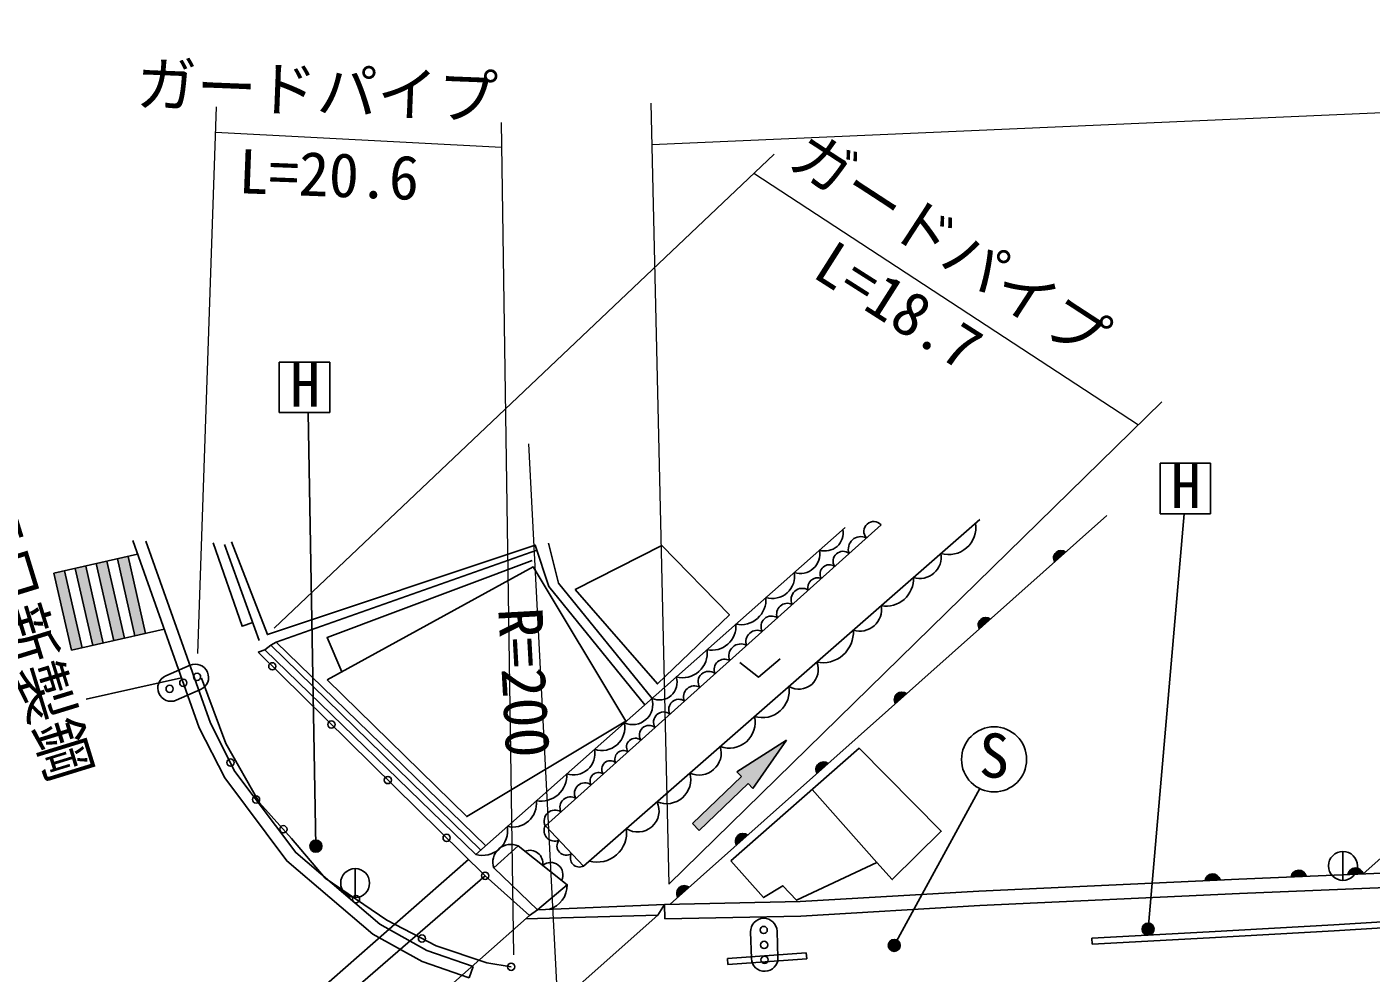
# Model space of a CAD drawing. Units: millimetres at full size, sheet at 1:1000; details may follow other scales. Extents: x 40000 to 680000, y 20000 to 380000.
# Drawn here: x 251966 to 307734, y 277911 to 317165 of the extents above; entities that cross this region are included whole.
import ezdxf
from ezdxf.enums import TextEntityAlignment as Align

# ---------------------------------------------------------------- set-up
doc = ezdxf.new("R2010")
doc.units = ezdxf.units.MM
doc.header["$LTSCALE"] = 1000
for name, color, linetype, lineweight in [('M-BGD', 7, 'Continuous', 25), ('M-BGD-EXST', 7, 'Continuous', 25), ('M-STR-HTXT', 7, 'Continuous', 13), ('M-STR-STR1', 1, 'Continuous', 25), ('M-STR-STRC', 7, 'Continuous', 25)]:
    doc.layers.add(name, color=color, linetype=linetype, lineweight=lineweight)
doc.layers.add('M-BMK-HTXT', color=7, linetype='Continuous')
doc.styles.add('ＭＳ ゴシック', font='')
doc.styles.get('ＭＳ ゴシック').set_extended_font_data('MS Gothic')

msp = doc.modelspace()

# ---------------------------------------------------------------- hatches: boundary and pattern name
at = {"layer": 'M-BGD'}
for points in [[(295073, 295378, 0.84072), (294606, 294962)], [(291950, 292599, 0.84072), (291482, 292183)], [(288469, 289502, 0.84072), (288001, 289086)], [(281613, 286061), (279583, 284117), (279858, 283829), (281888, 285774), (282078, 285575), (283482, 287576), (281423, 286260)], [(285215, 286607, 0.84072), (284747, 286191)], [(281875, 283636, 0.84072), (281407, 283220)], [(307398, 282027, 0.84072), (306773, 282001)], [(301469, 281778, 0.84072), (300844, 281749)], [(305041, 281929, 0.84072), (304415, 281903)], [(279441, 281470, 0.84072), (278973, 281054)]]:
    msp.add_hatch(color=256, dxfattribs=at).paths.add_polyline_path(points)
at = {"layer": 'M-BGD-EXST'}
for points in [[(264206, 283179, 1), (263706, 283179, 1)], [(298732, 279735, 1), (298232, 279735, 1)], [(288201, 279061, 1), (287701, 279061, 1)]]:
    msp.add_hatch(color=256, dxfattribs=at).paths.add_polyline_path(points)
at = {"layer": 'M-STR-STRC'}
for points in [[(256161, 295200), (255723, 295100), (256451, 291902), (256890, 292002)], [(253529, 294600), (253090, 294500), (253819, 291302), (254258, 291402)], [(254406, 294800), (253968, 294700), (254696, 291502), (255135, 291602)], [(255284, 295000), (254845, 294900), (255574, 291702), (256013, 291802)]]:
    msp.add_hatch(color=256, dxfattribs=at).paths.add_polyline_path(points)

# ---------------------------------------------------------------- linework, layer by layer
at = {"layer": 'M-BGD'}
for p, q in [((307398, 282027), (326049, 298640)), ((296775, 296892), (278649, 280766)), ((285915, 296404), (270587, 282836)), ((261605, 291707), (260163, 295690)), ((270977, 281950), (261557, 291219)), ((270587, 282836), (261834, 291319)), ((262084, 291511), (270792, 283017)), ((281423, 286260), (283482, 287576)), ((283482, 287576), (282078, 285575)), ((281423, 286260), (281613, 286061)), ((279583, 284117), (281613, 286061)), ((279858, 283829), (281888, 285774)), ((281888, 285774), (282078, 285575)), ((284545, 285531), (287233, 282506)), ((279858, 283829), (279583, 284117)), ((306566, 282959), (306566, 281759)), ((270294, 282622), (249007, 263973)), ((265584, 282246), (265584, 281046)), ((270977, 281950), (249499, 263358)), ((272811, 280302), (270977, 281950)), ((278419, 280761), (278431, 280161)), ((296158, 279112), (296145, 279362)), ((281028, 278518), (284300, 278747)), ((281028, 278518), (281046, 278269)), ((281046, 278269), (284318, 278498)), ((284300, 278747), (284318, 278498)), ((270311, 277712), (270476, 278184))]:
    msp.add_line(p, q, dxfattribs=at)
for points in [[(278431, 280161), (284073, 280277), (291498, 280717), (302267, 281214), (314785, 281732), (324877, 282350), (337363, 283166), (345393, 283520), (356094, 284086), (367826, 284858), (377862, 285488), (386381, 285921), (396585, 286346), (409961, 287164), (423212, 288408), (433539, 289395), (445599, 290930), (458632, 292666), (471600, 294916), (485367, 297365), (493002, 298906)], [(291495, 296724), (275061, 282353), (273475, 284022), (287401, 296510)], [(256361, 295852), (259119, 288089), (260174, 286013), (262750, 282567), (266320, 279522), (268360, 278396), (270311, 277712)], [(256900, 295828), (259579, 288287), (260600, 286278), (263117, 282911), (266606, 279935), (268565, 278854), (270476, 278184)], [(259699, 295762), (260894, 292304), (261334, 292457)], [(260461, 295801), (261945, 291953), (273058, 295666), (273619, 293953), (277602, 289046)], [(277900, 289309), (274024, 294083), (273605, 295750)], [(273125, 295460), (262306, 291644), (270997, 283199)], [(265035, 290406), (264418, 291836), (272932, 295027)], [(261557, 291219), (261834, 291319), (262084, 291511), (262306, 291644)], [(281542, 290803), (282317, 290193), (283221, 290944)], [(259209, 290146), (260216, 287443), (261623, 284976), (262947, 283499), (264342, 281856), (266900, 280104), (268940, 279045), (271045, 278333), (272057, 278175)], [(278419, 280761), (284049, 280877), (291466, 281316), (302241, 281814), (314754, 282331), (324839, 282949), (337331, 283765), (345364, 284119), (356059, 284685), (367788, 285457), (377828, 286087), (386353, 286520)], [(296145, 279362), (301016, 279622), (306192, 279909), (311761, 280254), (317375, 280464), (321581, 280749), (328495, 281078), (333617, 281273), (336805, 281438), (341251, 281632), (344244, 281782)], [(296158, 279112), (301029, 279372), (306207, 279659), (311773, 280004), (317389, 280214), (321595, 280499), (328506, 280829), (333628, 281023), (336817, 281188), (341263, 281383), (344257, 281532)]]:
    msp.add_lwpolyline(points, dxfattribs=at)
for points in [[(274706, 293821), (278312, 295647), (281111, 292777), (278122, 289907)], [(264428, 290072), (272968, 294768), (276811, 288365), (270216, 284404)], [(281165, 282563), (286488, 287239), (289901, 283798), (287865, 281790), (287233, 282506), (283890, 280934), (283328, 281538), (282528, 281046)], [(271334, 282273), (272352, 283185), (274377, 281580), (273150, 280531)]]:
    msp.add_lwpolyline(points, close=True, dxfattribs=at)
for centre, radius in [((262147, 290639), 150), ((264599, 288226), 150), ((260413, 286646), 150), ((266941, 285922), 150), ((261472, 285112), 150), ((262608, 283878), 150), ((269380, 283521), 150), ((306566, 282359), 600), ((265584, 281646), 600), ((270977, 281950), 150), ((265621, 280980), 150), ((268356, 279349), 150), ((272057, 278175), 150)]:
    msp.add_circle(centre, radius, dxfattribs=at)
for centre, radius, start, end in [((285075, 296180), 756, 252.506, 10.522), ((287097, 296237), 408, 41.906, 221.8616), ((290205, 296404), 1131, 253.7016, 8.6394), ((286561, 295503), 517, 63.3435, 200.4241), ((284056, 295300), 808, 251.6702, 11.3578), ((285824, 294998), 412, 52.1619, 211.6057), ((289014, 295169), 886, 252.6056, 9.7354), ((294876, 295129), 318, 51.5498, 211.7676), ((282895, 294372), 920, 252.9428, 10.0852), ((285253, 294472), 380, 54.6277, 209.14), ((284773, 293909), 406, 68.5259, 195.2417), ((287612, 294274), 1138, 259.8575, 2.4835), ((281590, 293404), 1039, 258.1859, 4.8422), ((284134, 293408), 466, 57.9235, 205.8441), ((283514, 292810), 443, 63.0291, 200.7385), ((286522, 293001), 903, 252.6412, 9.6998), ((280395, 292293), 986, 257.5353, 5.4927), ((282860, 292287), 438, 56.7281, 207.0395), ((291752, 292350), 318, 51.5498, 211.7676), ((282267, 291663), 472, 64.5545, 199.2131), ((284982, 292060), 1274, 258.7543, 3.5867), ((279162, 291195), 1030, 255.535, 7.493), ((281585, 291068), 499, 61.7111, 202.0566), ((280909, 290507), 430, 60.2226, 203.545), ((283996, 290494), 803, 239.0643, 23.2767), ((278207, 289974), 732, 245.1807, 17.8474), ((280245, 289998), 432, 51.3112, 212.4564), ((279658, 289377), 448, 60.2257, 203.542), ((282474, 289632), 1122, 253.4611, 8.8799), ((288271, 289253), 318, 51.5498, 211.7676), ((277088, 289067), 847, 246.444, 16.5841), ((279013, 288854), 416, 55.8381, 207.9295), ((278388, 288320), 426, 52.7737, 210.9939), ((281108, 288318), 1073, 249.5422, 12.7988), ((275821, 288096), 949, 251.1985, 11.8295), ((277777, 287784), 401, 52.1493, 211.6183), ((277206, 287294), 362, 50.6472, 213.1204), ((279852, 287048), 920, 245.654, 16.687), ((274643, 287025), 889, 251.8053, 11.2227), ((276167, 286371), 351, 49.7816, 213.986), ((276717, 286790), 358, 58.7637, 205.0039), ((285017, 286358), 318, 51.5498, 211.7676), ((273290, 286120), 1078, 259.8084, 3.2196), ((275682, 285882), 352, 56.4296, 207.338), ((278503, 285945), 1005, 247.0378, 15.3032), ((275114, 285374), 431, 53.7132, 210.0545), ((272130, 284943), 976, 256.1715, 6.8566), ((274516, 284786), 435, 58.8707, 204.897), ((277310, 284647), 884, 237.3772, 24.9638), ((273876, 284226), 450, 56.862, 206.9056), ((270872, 283833), 1038, 254.0479, 8.9801), ((273853, 283816), 431, 151.3662, 295.7102), ((275628, 283733), 1218, 254.3464, 7.9946), ((274342, 283188), 386, 141.531, 305.5454), ((281677, 283387), 318, 51.5498, 211.7676), ((272041, 282508), 745, 65.3168, 198.4476), ((272837, 282470), 535, 350.5664, 112.6363), ((274886, 282682), 373, 148.9636, 298.1128), ((273693, 281988), 513, 333.4778, 129.7248), ((307088, 281959), 318, 12.2579, 172.4757), ((301159, 281709), 318, 12.5354, 172.7531), ((304730, 281862), 318, 12.2579, 172.4757), ((273343, 281548), 1035, 285.7806, 1.8076), ((279243, 281221), 318, 51.5498, 211.7676)]:
    msp.add_arc(centre, radius, start, end, dxfattribs=at)
at = {"layer": 'M-BGD-EXST'}
for p, q in [((264532, 303263), (262432, 303263)), ((262432, 303263), (262432, 301163)), ((264532, 301163), (264532, 303263)), ((262432, 301163), (264532, 301163)), ((263956, 283179), (263629, 301163)), ((301077, 299062), (298977, 299062)), ((298977, 299062), (298977, 296962)), ((301077, 296962), (301077, 299062)), ((298482, 279735), (299972, 296962)), ((298977, 296962), (301077, 296962)), ((287951, 279061), (291500, 285565))]:
    msp.add_line(p, q, dxfattribs=at)
for centre, radius in [((292091, 286779), 1350), ((263956, 283179), 250), ((298482, 279735), 250), ((287951, 279061), 250)]:
    msp.add_circle(centre, radius, dxfattribs=at)
at = {"layer": 'M-STR-HTXT'}
for p, q in [((277852, 314003), (278601, 281603)), ((259064, 291164), (259826, 313853)), ((271648, 313196), (272151, 278669)), ((259790, 312795), (271663, 312171)), ((262222, 292216), (282962, 311884)), ((282126, 311092), (298081, 300653)), ((278601, 281603), (299055, 301606)), ((274229, 272226), (272786, 299873))]:
    msp.add_line(p, q, dxfattribs=at)
msp.add_lwpolyline([(277892, 312282), (313570, 313854), (362049, 316093), (422484, 319137), (438565, 320264), (457133, 322265), (480838, 325503), (500633, 328994), (556838, 340689)], dxfattribs=at)
at = {"layer": 'M-STR-STR1'}
for p, q in [((273150, 280531), (272811, 280302)), ((273150, 280531), (278419, 280761)), ((278138, 280311), (278419, 280761)), ((251976, 261821), (272811, 280302)), ((272646, 280156), (278138, 280311))]:
    msp.add_line(p, q, dxfattribs=at)
msp.add_lwpolyline([(278138, 280311), (272933, 275680), (269027, 272274)], dxfattribs=at)
at = {"layer": 'M-STR-STRC'}
for p, q in [((253090, 294500), (256560, 295291)), ((255723, 295100), (256451, 291902)), ((256161, 295200), (256890, 292002)), ((253090, 294500), (253819, 291302)), ((253529, 294600), (254258, 291402)), ((253968, 294700), (254696, 291502)), ((254406, 294800), (255135, 291602)), ((254845, 294900), (255574, 291702)), ((255284, 295000), (256013, 291802)), ((253819, 291302), (257666, 292179)), ((257727, 290242), (258736, 290681)), ((254419, 289282), (258381, 290166)), ((259174, 289672), (258165, 289233)), ((282025, 278518), (281992, 279618)), ((283091, 279651), (283124, 278551))]:
    msp.add_line(p, q, dxfattribs=at)
for centre in [(258456, 289953), (259025, 290200), (257888, 289706), (282534, 279700), (282552, 279080), (282571, 278460)]:
    msp.add_circle(centre, 150, dxfattribs=at)
for centre, start, end in [((258955, 290176), 23.4801, 113.4801), ((257946, 289738), 113.4801, 203.4801), ((258955, 290176), 293.4801, 23.4801), ((257946, 289738), 203.4801, 293.4801), ((282542, 279634), 91.7023, 181.7023), ((282542, 279634), 1.7023, 91.7023), ((282574, 278535), 181.7023, 271.7023), ((282574, 278535), 271.7023, 1.7023)]:
    msp.add_arc(centre, 550, start, end, dxfattribs=at)

# ---------------------------------------------------------------- texts
at = {"layer": 'M-BGD-EXST', "style": 'ＭＳ ゴシック'}
for p in [(262885, 300855), (299429, 296654)]:
    msp.add_text('H', height=1833, dxfattribs=at).set_placement(p, align=Align.BOTTOM_LEFT)
msp.add_text('S', height=1833, rotation=358.508, dxfattribs=at).set_placement((291435, 285487), align=Align.BOTTOM_LEFT)
at = {"layer": 'M-BMK-HTXT', "style": 'ＭＳ ゴシック'}
msp.add_text('至日新製鋼', height=1833, rotation=287.103, dxfattribs=at).set_placement((248757, 297520), align=Align.BOTTOM_LEFT)
at = {"layer": 'M-STR-HTXT', "style": 'ＭＳ ゴシック'}
for s, rotation, p in [('ガードパイプ', 357.742, (256448, 313365)), ('ガードパイプ', 326.91, (283174, 310968)), ('L=20.6', 357.816, (260704, 309720)), ('L=18.7', 327.572, (284192, 306368)), ('R=200', 273.162, (270970, 292999))]:
    msp.add_text(s, height=1833, rotation=rotation, dxfattribs=at).set_placement(p, align=Align.BOTTOM_LEFT)

doc.saveas('drawing.dxf')
